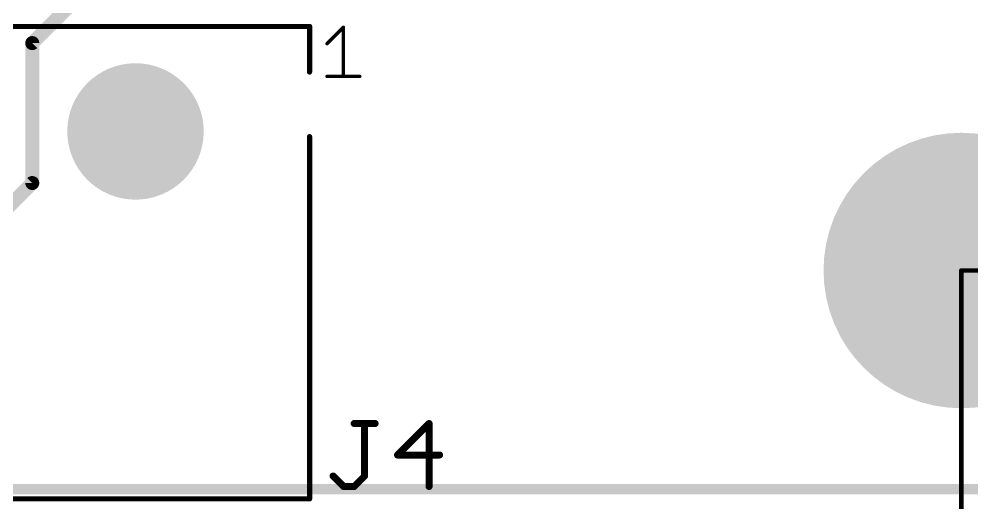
# Model space of a CAD drawing. Extents: x -18 to 144, y -21 to 125.
# Drawn here: x 59.05 to 86.72, y 0.11 to 14.16 of the extents above; entities that cross this region are included whole.
import ezdxf

# ---------------------------------------------------------------- set-up
doc = ezdxf.new("R2010")
doc.units = 0
for name, color, linetype in [('1', 22, 'CONTINUOUS'), ('114', 4, 'CONTINUOUS'), ('16', 132, 'CONTINUOUS'), ('17', 1, 'CONTINUOUS'), ('2', 110, 'CONTINUOUS'), ('21', 253, 'CONTINUOUS'), ('23', 53, 'CONTINUOUS'), ('25', 253, 'CONTINUOUS')]:
    doc.layers.add(name, color=color, linetype=linetype)

# ---------------------------------------------------------------- blocks, each defined once
blk = doc.blocks.new('ROUNDP')
at = {"const_width": 0.5}
blk.add_lwpolyline([(0, -0.25, 1), (0, 0.25, 1), (0, -0.25)], format="xyb", dxfattribs=at)

msp = doc.modelspace()

# ---------------------------------------------------------------- linework, layer by layer
at = {"layer": '1', "const_width": 0.762}
msp.add_lwpolyline([(92.71, 6.858), (86.4108, 6.858)], dxfattribs=at)
at = {"layer": '1', "const_width": 0.381}
msp.add_lwpolyline([(86.4108, 7.0485, 1), (86.4108, 6.6675)], format="xyb", dxfattribs=at)
at = {"layer": '114', "const_width": 0.13}
for points in [[(86.4108, 6.858), (136.57, 6.858)], [(86.4108, 6.858), (86.4108, -21.254)]]:
    msp.add_lwpolyline(points, dxfattribs=at)
at = {"layer": '114', "const_width": 0.065}
for points in [[(86.4108, 6.8905, 1), (86.4108, 6.8255)], [(86.4433, 6.858, 1), (86.3783, 6.858)]]:
    msp.add_lwpolyline(points, format="xyb", dxfattribs=at)
at = {"layer": '16', "const_width": 0.4064}
for points in [[(60.706, 14.732), (59.436, 13.462)], [(59.436, 13.462), (59.436, 9.398)], [(59.436, 9.398), (58.674, 8.636)]]:
    msp.add_lwpolyline(points, dxfattribs=at)
at = {"layer": '16', "const_width": 0.2032}
for points in [[(59.5376, 13.462, 1), (59.3344, 13.462)], [(59.3642, 13.5338, 1), (59.5078, 13.3902)], [(59.3344, 9.398, 1), (59.5376, 9.398)], [(59.5078, 9.3262, 1), (59.3642, 9.4698)]]:
    msp.add_lwpolyline(points, format="xyb", dxfattribs=at)
at = {"layer": '2', "const_width": 0.3048}
msp.add_lwpolyline([(97.282, 0.508), (0.508, 0.508)], dxfattribs=at)
at = {"layer": '21'}
for points, const_width in [([(67.4878, 13.9446), (30.3022, 13.9446)], 0.1524), ([(67.4878, 12.6238), (67.4878, 13.9446)], 0.1524), ([(67.9958, 13.4459), (68.4703, 13.9204)], 0.1016), ([(68.4703, 13.9204), (68.4703, 12.4968)], 0.1016), ([(67.9958, 12.4968), (68.9449, 12.4968)], 0.1016), ([(67.4878, 0.2286), (67.4878, 10.7442)], 0.1524), ([(30.3022, 0.2286), (67.4878, 0.2286)], 0.1524)]:
    msp.add_lwpolyline(points, dxfattribs=dict(at, const_width=const_width))
for points, const_width in [([(67.5259, 13.9446, 1), (67.4497, 13.9446)], 0.0762), ([(67.4878, 13.9065, 1), (67.4878, 13.9827)], 0.0762), ([(68.4957, 13.9204, 1), (68.4449, 13.9204)], 0.0508), ([(68.4883, 13.9025, 1), (68.4524, 13.9384)], 0.0508), ([(67.9778, 13.4638, 1), (68.0138, 13.4279)], 0.0508), ([(67.4497, 12.6238, 1), (67.5259, 12.6238)], 0.0762), ([(67.9958, 12.5222, 1), (67.9958, 12.4714)], 0.0508), ([(68.4449, 12.4968, 1), (68.4957, 12.4968)], 0.0508), ([(68.9449, 12.4714, 1), (68.9449, 12.5222)], 0.0508), ([(67.5259, 10.7442, 1), (67.4497, 10.7442)], 0.0762), ([(67.4878, 0.1905, 1), (67.4878, 0.2667)], 0.0762), ([(67.4497, 0.2286, 1), (67.5259, 0.2286)], 0.0762)]:
    msp.add_lwpolyline(points, format="xyb", dxfattribs=dict(at, const_width=const_width))
at = {"layer": '23'}
msp.add_point((86.4108, 6.858), dxfattribs=at)
at = {"layer": '25', "const_width": 0.2032}
for points in [[(68.7812, 2.4153), (69.3913, 2.4153)], [(69.0863, 0.89), (69.0863, 2.4153)], [(70.9573, 2.4153), (70.0421, 1.5001)], [(70.9573, 0.5849), (70.9573, 2.4153)], [(70.0421, 1.5001), (71.2624, 1.5001)], [(68.1711, 0.89), (68.4762, 0.5849)], [(68.7812, 0.5849), (69.0863, 0.89)], [(68.4762, 0.5849), (68.7812, 0.5849)]]:
    msp.add_lwpolyline(points, dxfattribs=at)
at = {"layer": '25', "const_width": 0.1016}
for points in [[(68.7812, 2.4661, 1), (68.7812, 2.3645)], [(69.1371, 2.4153, 1), (69.0355, 2.4153)], [(69.3913, 2.3645, 1), (69.3913, 2.4661)], [(71.0081, 2.4153, 1), (70.9065, 2.4153)], [(70.9932, 2.3794, 1), (70.9214, 2.4512)], [(70.0421, 1.5509, 1), (70.0421, 1.4493)], [(70.0062, 1.536, 1), (70.0781, 1.4642)], [(71.2624, 1.4493, 1), (71.2624, 1.5509)], [(68.207, 0.9259, 1), (68.1352, 0.8541)], [(69.0355, 0.89, 1), (69.1371, 0.89)], [(69.1222, 0.8541, 1), (69.0504, 0.9259)], [(68.4762, 0.6357, 1), (68.4762, 0.5341)], [(68.4402, 0.549, 1), (68.5121, 0.6208)], [(68.7453, 0.6208, 1), (68.8171, 0.549)], [(68.7812, 0.5341, 1), (68.7812, 0.6357)], [(70.9065, 0.5849, 1), (71.0081, 0.5849)]]:
    msp.add_lwpolyline(points, format="xyb", dxfattribs=at)

# ---------------------------------------------------------------- block references
at = {"layer": '17', "xscale": 3.9624, "yscale": 3.9624, "rotation": 180}
msp.add_blockref('ROUNDP', (62.4332, 10.8966), dxfattribs=at)
msp.add_blockref('ROUNDP', (62.4332, 10.8966), dxfattribs=at)
msp.add_blockref('ROUNDP', (62.4332, 10.8966), dxfattribs=at)
msp.add_blockref('ROUNDP', (62.4332, 10.8966), dxfattribs=at)
at = {"layer": '17'}
for xscale, yscale in [(8, 8), (8, 8), (5.516, 5.516), (5.516, 5.516)]:
    msp.add_blockref('ROUNDP', (86.4108, 6.858), dxfattribs=dict(at, xscale=xscale, yscale=yscale))

doc.saveas('drawing.dxf')
